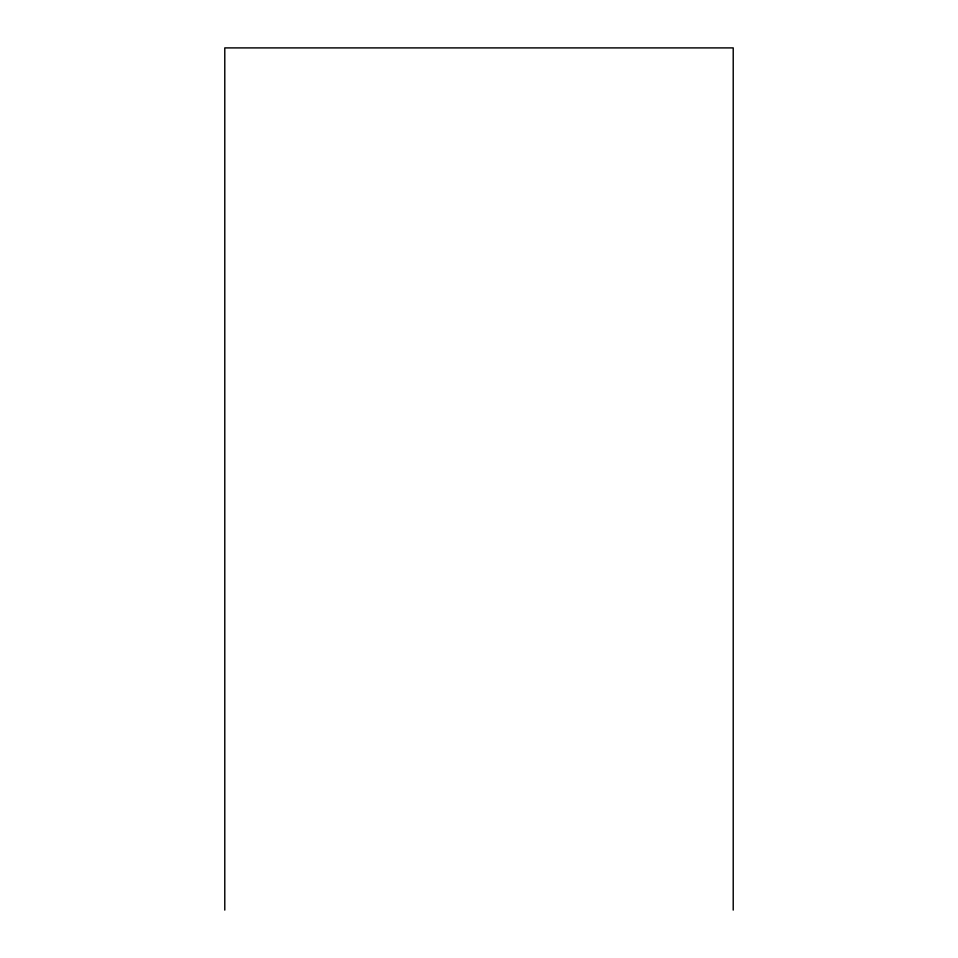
<?xml version="1.0" encoding="UTF-8"?>
<svg xmlns="http://www.w3.org/2000/svg" width="958" height="958" viewBox="0 0 958 958"><rect width="100%" height="100%" fill="white"/><g stroke="black" fill="none" stroke-linecap="round" stroke-linejoin="round"><path stroke-width="1.44" d="M733.217 910.1L733.217 47.9L224.783 47.9L224.783 910.1"/></g></svg>
